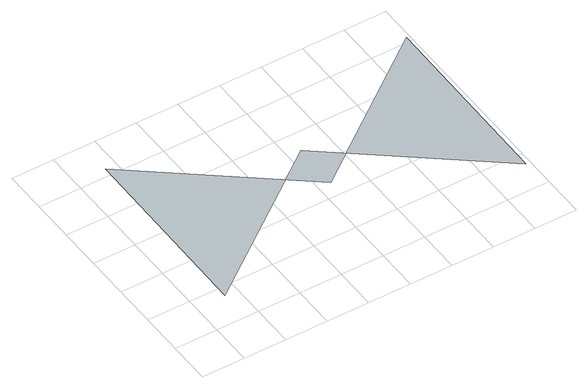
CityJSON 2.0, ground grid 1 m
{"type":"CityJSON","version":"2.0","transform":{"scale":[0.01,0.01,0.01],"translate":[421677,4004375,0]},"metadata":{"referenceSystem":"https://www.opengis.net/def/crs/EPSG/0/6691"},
"CityObjects":{
"object1":{"type":"GenericCityObject","attributes":{"description":"220-Ⅰ-014","validFromType":"1","prefecture":"08","disasterType":"2","areaType":"2","zoneNumber":"220-Ⅰ-014","zoneName":"八幡沢"},"geometry":[{"type":"MultiSurface","lod":"1","boundaries":[[[0,1,2,3,4,5]]]}]}
},
"vertices":[
[432,350,0],[789,69,0],[793,513,0],[431,239,0],[73,520,0],[69,76,0]
]}
